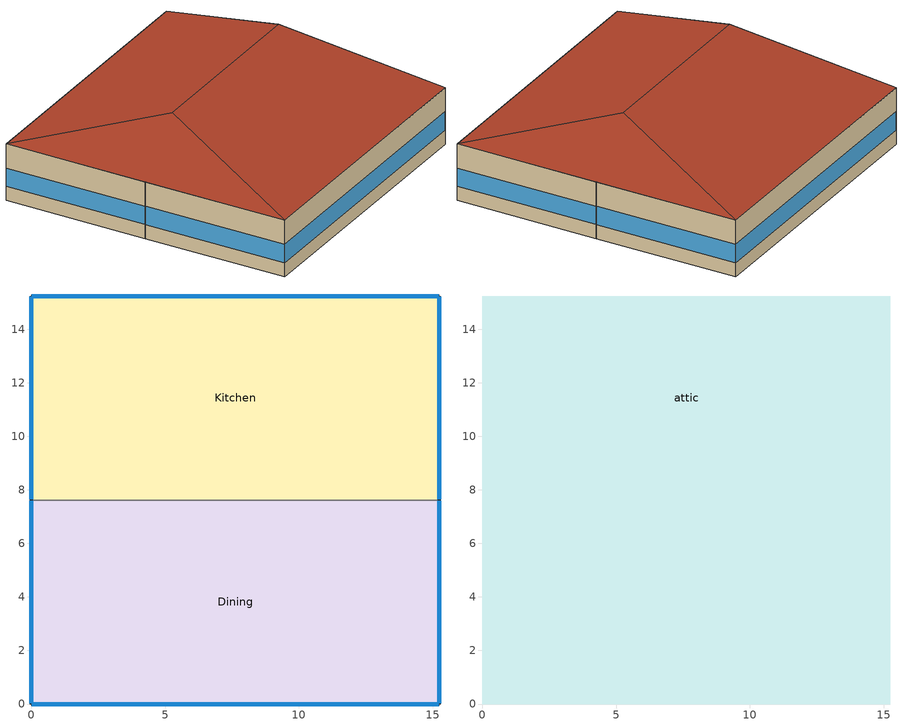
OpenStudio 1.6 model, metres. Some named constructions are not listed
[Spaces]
Dining
 floor ground: 15.24,7.62 15.24,0 0,0 0,7.62 z0
 wall outside: 0,7.62 0,0 15.24,0 15.24,7.62 z0:3.05
 wall to Kitchen: 15.24,7.62 0,7.62 z0:3.05
 window: 15.24,0.03 15.24,7.6 / 0,7.6 0,0.03 z0.76:1.76; 0.03,0 15.22,0 z0.76:1.75
Kitchen
 floor ground: 15.24,15.24 15.24,7.62 0,7.62 0,15.24 z0
 wall outside: 15.24,7.62 15.24,15.24 0,15.24 0,7.62 z0:3.05
 window: 15.24,7.65 15.24,15.22 / 0,15.22 0,7.65 z0.76:1.76; 15.22,15.24 0.03,15.24 z0.76:1.75
attic
 floor to Kitchen: 15.24,15.24 15.24,7.62 0,7.62 0,15.24 z3.05
 floor to Dining: 15.24,7.62 15.24,0 0,0 0,7.62 z3.05
 roof outside: 12.7,7.62,5.59 15.24,15.24,3.05 0,15.24,3.05 2.54,7.62,5.59; 12.7,7.62,5.59 15.24,0,3.05 15.24,15.24,3.05; 2.54,7.62,5.59 0,15.24,3.05 0,0,3.05; 2.54,7.62,5.59 0,0,3.05 15.24,0,3.05 12.7,7.62,5.59
[Site]
Calgary Int'l_AB_CAN: Latitude {deg}=51.12; Longitude {deg}=-114.02; Time Zone {hr}=-7; Elevation {m}=1084; Terrain=City
[Building]
c:/test//QuickServiceRestaurant.osm: North Axis {deg}=0; Default Construction Set=DND-Concrete at climate 7a
[Site:WaterMainsTemperature]
Calculation Method=Correlation; Annual Average Outdoor Air Temperature {C}=3.94167; Maximum Difference In Monthly Average Outdoor Air Temperatures {deltaC}=25
[SizingPeriod:DesignDay] Barometric Pressure {Pa}=88963; Sky Clearness=0; Rain Indicator=0; Snow Indicator=0; Day of Month=21; Daylight Saving Time Indicator=0; Humidity Indicating Type=Wetbulb; Dry-Bulb Temperature Range Modifier Type=DefaultMultipliers
Name | Maximum Dry-Bulb Temperature {C} | Daily Dry-Bulb Temperature Range {deltaC} | Humidity Indicating Conditions at Maximum Dry-Bulb {BasedOnField A3} | Wind Speed {m/s} | Wind Direction {deg} | Month | Day Type | Solar Model Indicator | ASHRAE Taub | ASHRAE Taud
Calgary Int'l Ann Clg .4% Condns DB=>MWB | 28.6 | 12.3 | 15.7 | 4.6 | 160 | 7 | SummerDesignDay | ASHRAETau | 0.341 | 2.408
Calgary Int'l Ann Htg 99.6% Condns DB | -29.1 | 0 | -29.1 | 2.9 | 0 | 1 | WinterDesignDay | ASHRAEClearSky
Calgary Int'l Ann Clg .4% Condns WB=>MDB | 25.4 | 12.3 | 17.3 | 4.6 | 160 | 7 | SummerDesignDay | ASHRAETau | 0.341 | 2.408
[DefaultConstructionSet]
DND-Concrete at climate 7a: Default Exterior Surface Constructions=DND-Concrete at climate 7a; Default Interior Surface Constructions=000_Interior_DefSurfCons 12; Default Ground Contact Surface Constructions=DND-Concrete at climate 7a 1; Default Exterior SubSurface Constructions=DND-Concrete at climate 7a; Default Interior SubSurface Constructions=000_Interior_DefSubCons 12; Interior Partition Construction=000_Interior Partition
[DefaultSurfaceConstructions]
Name | Floor Construction | Wall Construction | Roof Ceiling Construction
000_Interior_DefSurfCons 12 | 000_Interior Floor | 000_Interior Wall | 000_Interior Ceiling
DND-Concrete at climate 7a | Customized opaque construction {2482ed64-4705-4ac3-b83d-25d6a85fcb5d} to conductance of 0.162 | Customized opaque construction {96ad508f-c694-4960-846f-6d49af062892} to conductance of 0.21 | Customized opaque construction {5dbd4d1a-5e79-4b6a-aa80-a7d9fa4620af} to conductance of 0.162
DND-Concrete at climate 7a 1 | Customized opaque construction {8fe6662b-8c45-4c02-a189-2a8e6d87be62} to conductance of 0.757 | Customized opaque construction {6bbe714c-0179-4eb5-a044-3bf1232906f3} to conductance of 0.284 | Customized opaque construction {2482ed64-4705-4ac3-b83d-25d6a85fcb5d} to conductance of 0.284
[DefaultSubSurfaceConstructions]
Name | Fixed Window Construction | Operable Window Construction | Door Construction | Glass Door Construction | Skylight Construction | Tubular Daylight Dome Construction | Tubular Daylight Diffuser Construction | Overhead Door Construction
000_Interior_DefSubCons 12 | 000_Interior Window | 000_Interior Window | 000_Interior Door | 000_Exterior Window | 000_Exterior Window | 000_Interior Window | 000_Interior Window
DND-Concrete at climate 7a | Customized Fenestration: cond=0.220 tvis=0.210 tsol=0.500 | Customized Fenestration: cond=0.220 tvis=0.210 tsol=0.500 | Customized opaque construction {57fa603e-3c65-442b-ac26-1f6e90acd016} to conductance of 2.2 | Customized Fenestration: cond=0.220 tvis=0.210 tsol=0.500 | Customized Fenestration: cond=0.220 tvis=0.210 tsol=0.500 | Customized Fenestration: cond=0.220 tvis=0.210 tsol=0.500 | Customized Fenestration: cond=0.220 tvis=0.210 tsol=0.500 | Customized opaque construction {6e04e796-1b81-40ac-b5a2-8fddd437b957} to conductance of 2.2
[Construction]
000_Interior Partition; 000_Interior Door: 000_G05 25mm wood
000_Interior Floor: 000_F16 Acoustic tile, 000_F05 Ceiling air space resistance, 000_M11 100mm lightweight concrete
000_Interior Wall: 000_G01a 19mm gypsum board, 000_F04 Wall air space resistance, 000_G01a 19mm gypsum board
000_Interior Ceiling: 000_M11 100mm lightweight concrete, 000_F05 Ceiling air space resistance, 000_F16 Acoustic tile
000_Interior Window: 000_Clear 3mm
000_Exterior Window: 000_Clear 3mm, 000_Air 13mm, 000_Clear 3mm
Customized Fenestration: cond=0.220 tvis=0.210 tsol=0.500: Customized Fenestration:: cond=0.220 tvis=0.210 tsol=0.500
[Material]
Name | Roughness | Thickness | Conductivity | Density | Specific Heat
000_G05 25mm wood | MediumSmooth | 0.0254 | 0.15 | 608 | 1630
000_G01a 19mm gypsum board | MediumSmooth | 0.019 | 0.16 | 800 | 1090
000_F16 Acoustic tile | MediumSmooth | 0.0191 | 0.06 | 368 | 590
000_M11 100mm lightweight concrete | MediumRough | 0.1016 | 0.53 | 1280 | 840
[Material:AirGap]
Name | Thermal Resistance
000_F05 Ceiling air space resistance | 0.18
000_F04 Wall air space resistance | 0.15
[WindowMaterial:SimpleGlazingSystem]
Customized Fenestration:: cond=0.220 tvis=0.210 tsol=0.500: U-Factor {W/m2-K}=2.2; Solar Heat Gain Coefficient=0.6; Visible Transmittance=0.21
[WindowMaterial:Glazing]
000_Clear 3mm: Optical Data Type=SpectralAverage; Thickness=0.003; Solar Transmittance at Normal Incidence=0.837; Front Side Solar Reflectance at Normal Incidence=0.075; Back Side Solar Reflectance at Normal Incidence=0.075; Visible Transmittance at Normal Incidence=0.898; Front Side Visible Reflectance at Normal Incidence=0.081; Back Side Visible Reflectance at Normal Incidence=0.081; Infrared Transmittance at Normal Incidence=0; Front Side Infrared Hemispherical Emissivity=0.84; Back Side Infrared Hemispherical Emissivity=0.84; Conductivity=0.9
[WindowMaterial:Gas]
000_Air 13mm: Gas Type=Air; Thickness=0.0127
[ThermalZone] Multiplier=1; Thermostat=NECB-B; Use Ideal Air Loads=Yes
Dining Thermal Zone; attic Thermal Zone; Kitchen Thermal Zone
[Sizing:Zone] Zone Cooling Design Supply Air Temperature {C}=14; Zone Heating Design Supply Air Temperature {C}=40; Zone Cooling Design Supply Air Humidity Ratio {kg-H2O/kg-air}=0.0085; Zone Heating Design Supply Air Humidity Ratio {kg-H2O/kg-air}=0.008; Cooling Design Air Flow Method=DesignDay; Heating Design Air Flow Method=DesignDay
Dining Thermal Zone; attic Thermal Zone; Kitchen Thermal Zone
[Space]
Name | Space Type | Building Story | Thermal Zone | Part of Total Floor Area
Dining | NECB-Dining - bar lounge/leisure | 1 | Dining Thermal Zone | Yes
attic | NECB-- undefined --B | 2 | attic Thermal Zone | No
Kitchen | NECB-Food preparation | 1 | Kitchen Thermal Zone | Yes
[BuildingStory]
1; 2
[ThermostatSetpoint:DualSetpoint]
NECB-B: Heating Setpoint Temperature Schedule=NECB-B-Htg; Cooling Setpoint Temperature Schedule=NECB-B-Clg
[DefaultScheduleSet]
NECB-B: Hours of Operation Schedule=NECB-B-Fan; Number of People Schedule=NECB-B-Occ; Lighting Schedule=NECB-B-Ltg; Electric Equipment Schedule=NECB-B-Equ; Hot Water Equipment Schedule=NECB-B-HW; Infiltration Schedule=FRACTION_ALWAYS_ON; Other Equipment Schedule=NECB-B-Proc
[SpaceInfiltration:DesignFlowRate] Schedule=FRACTION_ALWAYS_ON; Design Flow Rate Calculation Method=Flow/ExteriorArea; Flow per Exterior Surface Area {m3/s-m2}=0.00025; Constant Term Coefficient=1; Temperature Term Coefficient=0; Velocity Term Coefficient=0; Velocity Squared Term Coefficient=0
Name | Space or SpaceType
NECB-- undefined --sched-B-inf | NECB-- undefined --B
NECB-Dining - bar lounge/leisure-sched-B-inf | NECB-Dining - bar lounge/leisure
NECB-Food preparation-sched-B-inf | NECB-Food preparation
[SpaceType] Default Schedule Set=NECB-B
Name | Design Specification Outdoor Air Object
NECB-- undefined --B
NECB-Dining - bar lounge/leisure | NECB-Dining - bar lounge/leisure-sched-B-oa
NECB-Food preparation | NECB-Food preparation-sched-B-oa
[People:Definition] Number of People Calculation Method=Area/Person; Fraction Radiant=0.3
Name | Space Floor Area per Person {m2/person}
NECB-Dining - bar lounge/leisure-sched-B-people-def | 10
NECB-Food preparation-sched-B-people-def | 20
[ElectricEquipment:Definition] Design Level Calculation Method=Watts/Area
Name | Watts per Space Floor Area {W/m2}
NECB-Dining - bar lounge/leisure-sched-B-elec-def | 1
NECB-Food preparation-sched-B-elec-def | 10
[HotWaterEquipment:Definition] Design Level Calculation Method=Watts/Area
Name | Watts per Space Floor Area {W/m2}
NECB-Dining - bar lounge/leisure-sched-B-dhw-def | 90
NECB-Food preparation-sched-B-dhw-def | 120
[Lights:Definition] Design Level Calculation Method=Watts/Area
Name | Watts per Space Floor Area {W/m2}
NECB-Dining - bar lounge/leisure-sched-B-lights-def | 14.1
NECB-Food preparation-sched-B-lights-def | 10.7
[People] Activity Level Schedule=activity 120W; Multiplier=1
Name | People Definition | Space or SpaceType
NECB-Dining - bar lounge/leisure-sched-B-people | NECB-Dining - bar lounge/leisure-sched-B-people-def | NECB-Dining - bar lounge/leisure
NECB-Food preparation-sched-B-people | NECB-Food preparation-sched-B-people-def | NECB-Food preparation
[Lights] Multiplier=1
Name | Lights Definition | Space or SpaceType
NECB-Dining - bar lounge/leisure-sched-B-lights | NECB-Dining - bar lounge/leisure-sched-B-lights-def | NECB-Dining - bar lounge/leisure
NECB-Food preparation-sched-B-lights | NECB-Food preparation-sched-B-lights-def | NECB-Food preparation
[ElectricEquipment] Multiplier=1
Name | Electric Equipment Definition | Space or SpaceType
NECB-Dining - bar lounge/leisure-sched-B-elec | NECB-Dining - bar lounge/leisure-sched-B-elec-def | NECB-Dining - bar lounge/leisure
NECB-Food preparation-sched-B-elec | NECB-Food preparation-sched-B-elec-def | NECB-Food preparation
[HotWaterEquipment] Multiplier=1
Name | Hot Water Equipment Definition | Space or SpaceType
NECB-Dining - bar lounge/leisure-sched-B-dhw | NECB-Dining - bar lounge/leisure-sched-B-dhw-def | NECB-Dining - bar lounge/leisure
NECB-Food preparation-sched-B-dhw | NECB-Food preparation-sched-B-dhw-def | NECB-Food preparation
[DesignSpecification:OutdoorAir] Outdoor Air Method=Maximum; Outdoor Air Flow per Floor Area {m3/s-m2}=0; Outdoor Air Flow Rate {m3/s}=0; Outdoor Air Flow Air Changes per Hour {1/hr}=0; Outdoor Air Flow Rate Fraction Schedule=FRACTION_ALWAYS_ON
Name | Outdoor Air Flow per Person {m3/s-person}
NECB-Dining - bar lounge/leisure-sched-B-oa | 0.0358349
NECB-Food preparation-sched-B-oa | 0.027448
[Schedule:Ruleset]
Name | Default Day Schedule
FRACTION_ALWAYS_ON | Schedule Day 1
NECB-B-Occ | Schedule Day 10
NECB-B-Ltg | Schedule Day 11
NECB-B-Equ | Schedule Day 12
NECB-B-Fan | Schedule Day 13
NECB-B-Proc | Schedule Day 14
NECB-B-Clg | Schedule Day 15
NECB-B-Htg | Schedule Day 16
NECB-B-HW | Schedule Day 17
activity 120W | Schedule Day 74
[Schedule:Day]
Schedule Day 1; wkdFRACTION_ALWAYS_ON 1; satFRACTION_ALWAYS_ON 1; sunFRACTION_ALWAYS_ON 1: 1, 0, 1, 2, 0, 1, 3, 0, 1, 4, 0, 1, 5, 0, 1, 6, 0, 1, 7, 0, 1, 8, 0, 1, 9, 0, 1, 10, 0, 1, 11, 0, 1, 12, 0, 1, 13, 0, 1, 14, 0, 1, 15, 0, 1, 16, 0, 1, 17, 0, 1, 18, 0, 1, 19, 0, 1, 20, 0, 1, 21, 0, 1, 22, 0, 1, 23, 0, 1, 24, 0, 1
Schedule Day 10; wkdNECB-B-Occ 1: 1, 0, 0.3, 2, 0, 0.1, 3, 0, 0, 4, 0, 0, 5, 0, 0, 6, 0, 0, 7, 0, 0, 8, 0, 0, 9, 0, 0, 10, 0, 0.1, 11, 0, 0.2, 12, 0, 0.5, 13, 0, 0.9, 14, 0, 0.8, 15, 0, 0.5, 16, 0, 0.2, 17, 0, 0.2, 18, 0, 0.3, 19, 0, 0.6, 20, 0, 0.9, 21, 0, 0.9, 22, 0, 0.9, 23, 0, 0.6, 24, 0, 0.4
satNECB-B-Occ 1: 1, 0, 0.5, 2, 0, 0.3, 3, 0, 0, 4, 0, 0, 5, 0, 0, 6, 0, 0, 7, 0, 0, 8, 0, 0, 9, 0, 0, 10, 0, 0.1, 11, 0, 0.2, 12, 0, 0.5, 13, 0, 0.9, 14, 0, 0.8, 15, 0, 0.5, 16, 0, 0.2, 17, 0, 0.2, 18, 0, 0.3, 19, 0, 0.6, 20, 0, 0.9, 21, 0, 0.9, 22, 0, 0.9, 23, 0, 0.6, 24, 0, 0.6
sunNECB-B-Occ 1: 1, 0, 0.1, 2, 0, 0.3, 3, 0, 0, 4, 0, 0, 5, 0, 0, 6, 0, 0, 7, 0, 0, 8, 0, 0, 9, 0, 0, 10, 0, 0, 11, 0, 0.1, 12, 0, 0.4, 13, 0, 0.5, 14, 0, 0.5, 15, 0, 0.4, 16, 0, 0.2, 17, 0, 0.2, 18, 0, 0.2, 19, 0, 0.5, 20, 0, 0.7, 21, 0, 0.7, 22, 0, 0.5, 23, 0, 0.3, 24, 0, 0.1
Schedule Day 11; wkdNECB-B-Ltg 1; satNECB-B-Ltg 1; Schedule Day 12; wkdNECB-B-Equ 1; satNECB-B-Equ 1; Schedule Day 14; wkdNECB-B-Proc 1; satNECB-B-Proc 1: 1, 0, 0.9, 2, 0, 0.5, 3, 0, 0.1, 4, 0, 0.1, 5, 0, 0.1, 6, 0, 0.1, 7, 0, 0.1, 8, 0, 0.1, 9, 0, 0.1, 10, 0, 0.5, 11, 0, 0.7, 12, 0, 0.9, 13, 0, 0.9, 14, 0, 0.9, 15, 0, 0.9, 16, 0, 0.9, 17, 0, 0.9, 18, 0, 0.9, 19, 0, 0.9, 20, 0, 0.9, 21, 0, 0.9, 22, 0, 0.9, 23, 0, 0.9, 24, 0, 0.9
sunNECB-B-Ltg 1; sunNECB-B-Equ 1; sunNECB-B-Proc 1: 1, 0, 0.5, 2, 0, 0.5, 3, 0, 0.1, 4, 0, 0.1, 5, 0, 0.1, 6, 0, 0.1, 7, 0, 0.1, 8, 0, 0.1, 9, 0, 0.1, 10, 0, 0.1, 11, 0, 0.5, 12, 0, 0.9, 13, 0, 0.9, 14, 0, 0.9, 15, 0, 0.9, 16, 0, 0.9, 17, 0, 0.9, 18, 0, 0.9, 19, 0, 0.9, 20, 0, 0.9, 21, 0, 0.9, 22, 0, 0.9, 23, 0, 0.9, 24, 0, 0.5
Schedule Day 13; wkdNECB-B-Fan 1; satNECB-B-Fan 1: 1, 0, 1, 2, 0, 1, 3, 0, 0, 4, 0, 0, 5, 0, 0, 6, 0, 0, 7, 0, 0, 8, 0, 0, 9, 0, 1, 10, 0, 1, 11, 0, 1, 12, 0, 1, 13, 0, 1, 14, 0, 1, 15, 0, 1, 16, 0, 1, 17, 0, 1, 18, 0, 1, 19, 0, 1, 20, 0, 1, 21, 0, 1, 22, 0, 1, 23, 0, 1, 24, 0, 1
sunNECB-B-Fan 1: 1, 0, 0, 2, 0, 1, 3, 0, 0, 4, 0, 0, 5, 0, 0, 6, 0, 0, 7, 0, 0, 8, 0, 0, 9, 0, 0, 10, 0, 1, 11, 0, 1, 12, 0, 1, 13, 0, 1, 14, 0, 1, 15, 0, 1, 16, 0, 1, 17, 0, 1, 18, 0, 1, 19, 0, 1, 20, 0, 1, 21, 0, 1, 22, 0, 1, 23, 0, 1, 24, 0, 0
Schedule Day 15; wkdNECB-B-Clg 1; satNECB-B-Clg 1: 1, 0, 24, 2, 0, 35, 3, 0, 35, 4, 0, 35, 5, 0, 35, 6, 0, 35, 7, 0, 35, 8, 0, 35, 9, 0, 24, 10, 0, 24, 11, 0, 24, 12, 0, 24, 13, 0, 24, 14, 0, 24, 15, 0, 24, 16, 0, 24, 17, 0, 24, 18, 0, 24, 19, 0, 24, 20, 0, 24, 21, 0, 24, 22, 0, 24, 23, 0, 24, 24, 0, 24
sunNECB-B-Clg 1: 1, 0, 35, 2, 0, 35, 3, 0, 35, 4, 0, 35, 5, 0, 35, 6, 0, 35, 7, 0, 35, 8, 0, 35, 9, 0, 35, 10, 0, 24, 11, 0, 24, 12, 0, 24, 13, 0, 24, 14, 0, 24, 15, 0, 24, 16, 0, 24, 17, 0, 24, 18, 0, 24, 19, 0, 24, 20, 0, 24, 21, 0, 24, 22, 0, 24, 23, 0, 24, 24, 0, 35
Schedule Day 16; wkdNECB-B-Htg 1; satNECB-B-Htg 1: 1, 0, 22, 2, 0, 22, 3, 0, 18, 4, 0, 18, 5, 0, 18, 6, 0, 18, 7, 0, 18, 8, 0, 18, 9, 0, 20, 10, 0, 22, 11, 0, 22, 12, 0, 22, 13, 0, 22, 14, 0, 22, 15, 0, 22, 16, 0, 22, 17, 0, 22, 18, 0, 22, 19, 0, 22, 20, 0, 22, 21, 0, 22, 22, 0, 22, 23, 0, 22, 24, 0, 22
sunNECB-B-Htg 1: 1, 0, 18, 2, 0, 22, 3, 0, 18, 4, 0, 18, 5, 0, 18, 6, 0, 18, 7, 0, 18, 8, 0, 18, 9, 0, 18, 10, 0, 20, 11, 0, 22, 12, 0, 22, 13, 0, 22, 14, 0, 22, 15, 0, 22, 16, 0, 22, 17, 0, 22, 18, 0, 22, 19, 0, 22, 20, 0, 22, 21, 0, 22, 22, 0, 22, 23, 0, 22, 24, 0, 18
Schedule Day 17; wkdNECB-B-HW 1: 1, 0, 0.6, 2, 0, 0.5, 3, 0, 0.05, 4, 0, 0.05, 5, 0, 0.05, 6, 0, 0.05, 7, 0, 0.05, 8, 0, 0.05, 9, 0, 0.05, 10, 0, 0.7, 11, 0, 0.7, 12, 0, 0.4, 13, 0, 0.5, 14, 0, 0.6, 15, 0, 0.6, 16, 0, 0.4, 17, 0, 0.3, 18, 0, 0.3, 19, 0, 0.4, 20, 0, 0.5, 21, 0, 0.8, 22, 0, 0.8, 23, 0, 0.9, 24, 0, 0.9
satNECB-B-HW 1: 1, 0, 0.7, 2, 0, 0.6, 3, 0, 0.05, 4, 0, 0.05, 5, 0, 0.05, 6, 0, 0.05, 7, 0, 0.05, 8, 0, 0.05, 9, 0, 0.05, 10, 0, 0.7, 11, 0, 0.7, 12, 0, 0.4, 13, 0, 0.5, 14, 0, 0.6, 15, 0, 0.6, 16, 0, 0.4, 17, 0, 0.3, 18, 0, 0.3, 19, 0, 0.4, 20, 0, 0.5, 21, 0, 0.8, 22, 0, 0.8, 23, 0, 0.9, 24, 0, 0.9
sunNECB-B-HW 1: 1, 0, 0.5, 2, 0, 0.6, 3, 0, 0.05, 4, 0, 0.05, 5, 0, 0.05, 6, 0, 0.05, 7, 0, 0.05, 8, 0, 0.05, 9, 0, 0.05, 10, 0, 0.7, 11, 0, 0.7, 12, 0, 0.4, 13, 0, 0.5, 14, 0, 0.6, 15, 0, 0.6, 16, 0, 0.4, 17, 0, 0.3, 18, 0, 0.3, 19, 0, 0.4, 20, 0, 0.5, 21, 0, 0.8, 22, 0, 0.8, 23, 0, 0.5, 24, 0, 0.5
Schedule Day 74; wkdactivity 120W 1; satactivity 120W 1; sunactivity 120W 1: 1, 0, 120, 2, 0, 120, 3, 0, 120, 4, 0, 120, 5, 0, 120, 6, 0, 120, 7, 0, 120, 8, 0, 120, 9, 0, 120, 10, 0, 120, 11, 0, 120, 12, 0, 120, 13, 0, 120, 14, 0, 120, 15, 0, 120, 16, 0, 120, 17, 0, 120, 18, 0, 120, 19, 0, 120, 20, 0, 120, 21, 0, 120, 22, 0, 120, 23, 0, 120, 24, 0, 120
[Schedule:Rule] Date Specification Type=DateRange; Start Month=1; Start Day=1; End Month=12; End Day=31
Name | Schedule Ruleset | Rule Order | Day Schedule | Apply Sunday | Apply Monday | Apply Tuesday | Apply Wednesday | Apply Thursday | Apply Friday | Apply Saturday
wkdFRACTION_ALWAYS_ON rule | FRACTION_ALWAYS_ON | 2 | wkdFRACTION_ALWAYS_ON 1 | No | Yes | Yes | Yes | Yes | Yes | No
satFRACTION_ALWAYS_ONrule | FRACTION_ALWAYS_ON | 1 | satFRACTION_ALWAYS_ON 1 | No | No | No | No | No | No | Yes
sunFRACTION_ALWAYS_ONrule | FRACTION_ALWAYS_ON | 0 | sunFRACTION_ALWAYS_ON 1 | Yes | No | No | No | No | No | No
wkdNECB-B-Occ rule | NECB-B-Occ | 2 | wkdNECB-B-Occ 1 | No | Yes | Yes | Yes | Yes | Yes | No
satNECB-B-Occrule | NECB-B-Occ | 1 | satNECB-B-Occ 1 | No | No | No | No | No | No | Yes
sunNECB-B-Occrule | NECB-B-Occ | 0 | sunNECB-B-Occ 1 | Yes | No | No | No | No | No | No
wkdNECB-B-Ltg rule | NECB-B-Ltg | 2 | wkdNECB-B-Ltg 1 | No | Yes | Yes | Yes | Yes | Yes | No
satNECB-B-Ltgrule | NECB-B-Ltg | 1 | satNECB-B-Ltg 1 | No | No | No | No | No | No | Yes
sunNECB-B-Ltgrule | NECB-B-Ltg | 0 | sunNECB-B-Ltg 1 | Yes | No | No | No | No | No | No
wkdNECB-B-Equ rule | NECB-B-Equ | 2 | wkdNECB-B-Equ 1 | No | Yes | Yes | Yes | Yes | Yes | No
satNECB-B-Equrule | NECB-B-Equ | 1 | satNECB-B-Equ 1 | No | No | No | No | No | No | Yes
sunNECB-B-Equrule | NECB-B-Equ | 0 | sunNECB-B-Equ 1 | Yes | No | No | No | No | No | No
wkdNECB-B-Fan rule | NECB-B-Fan | 2 | wkdNECB-B-Fan 1 | No | Yes | Yes | Yes | Yes | Yes | No
satNECB-B-Fanrule | NECB-B-Fan | 1 | satNECB-B-Fan 1 | No | No | No | No | No | No | Yes
sunNECB-B-Fanrule | NECB-B-Fan | 0 | sunNECB-B-Fan 1 | Yes | No | No | No | No | No | No
wkdNECB-B-Proc rule | NECB-B-Proc | 2 | wkdNECB-B-Proc 1 | No | Yes | Yes | Yes | Yes | Yes | No
satNECB-B-Procrule | NECB-B-Proc | 1 | satNECB-B-Proc 1 | No | No | No | No | No | No | Yes
sunNECB-B-Procrule | NECB-B-Proc | 0 | sunNECB-B-Proc 1 | Yes | No | No | No | No | No | No
wkdNECB-B-Clg rule | NECB-B-Clg | 2 | wkdNECB-B-Clg 1 | No | Yes | Yes | Yes | Yes | Yes | No
satNECB-B-Clgrule | NECB-B-Clg | 1 | satNECB-B-Clg 1 | No | No | No | No | No | No | Yes
sunNECB-B-Clgrule | NECB-B-Clg | 0 | sunNECB-B-Clg 1 | Yes | No | No | No | No | No | No
wkdNECB-B-Htg rule | NECB-B-Htg | 2 | wkdNECB-B-Htg 1 | No | Yes | Yes | Yes | Yes | Yes | No
satNECB-B-Htgrule | NECB-B-Htg | 1 | satNECB-B-Htg 1 | No | No | No | No | No | No | Yes
sunNECB-B-Htgrule | NECB-B-Htg | 0 | sunNECB-B-Htg 1 | Yes | No | No | No | No | No | No
wkdNECB-B-HW rule | NECB-B-HW | 2 | wkdNECB-B-HW 1 | No | Yes | Yes | Yes | Yes | Yes | No
satNECB-B-HWrule | NECB-B-HW | 1 | satNECB-B-HW 1 | No | No | No | No | No | No | Yes
sunNECB-B-HWrule | NECB-B-HW | 0 | sunNECB-B-HW 1 | Yes | No | No | No | No | No | No
wkdactivity 120W rule | activity 120W | 2 | wkdactivity 120W 1 | No | Yes | Yes | Yes | Yes | Yes | No
satactivity 120Wrule | activity 120W | 1 | satactivity 120W 1 | No | No | No | No | No | No | Yes
sunactivity 120Wrule | activity 120W | 0 | sunactivity 120W 1 | Yes | No | No | No | No | No | No
